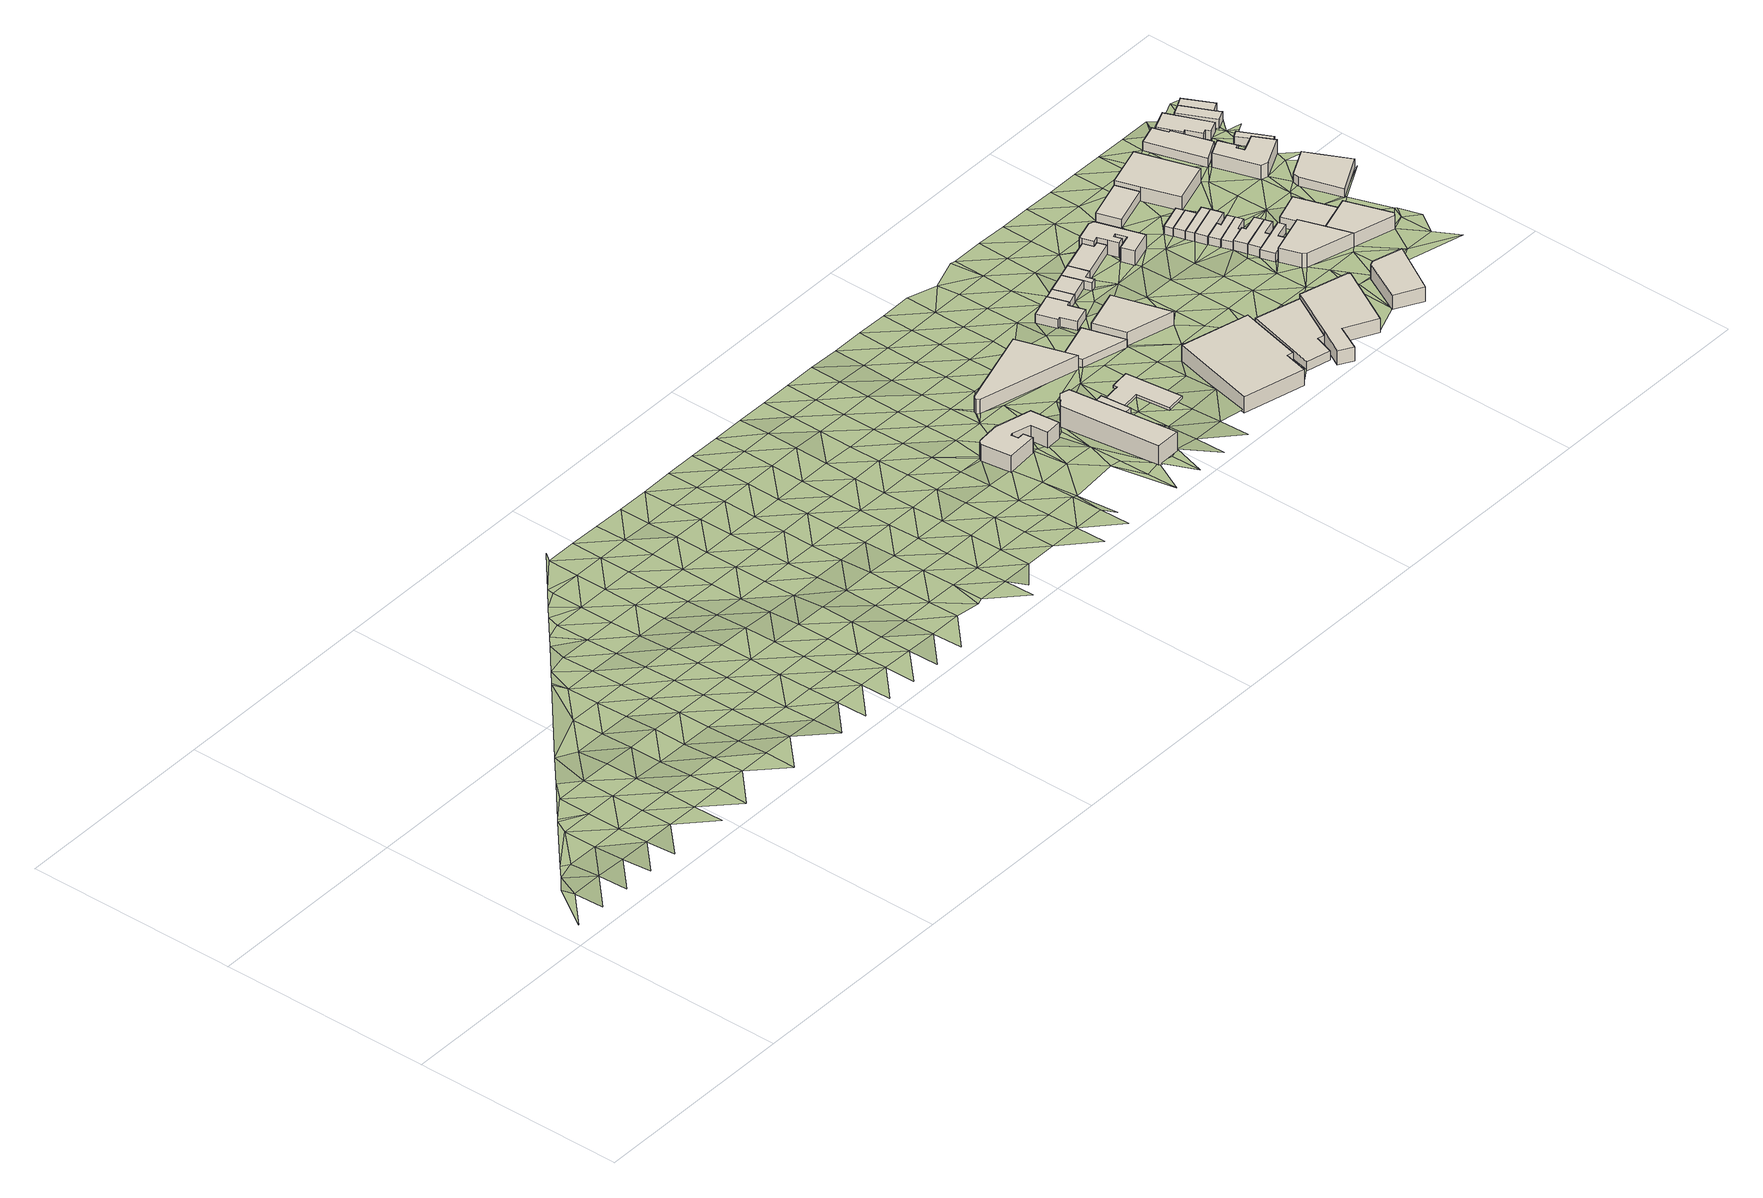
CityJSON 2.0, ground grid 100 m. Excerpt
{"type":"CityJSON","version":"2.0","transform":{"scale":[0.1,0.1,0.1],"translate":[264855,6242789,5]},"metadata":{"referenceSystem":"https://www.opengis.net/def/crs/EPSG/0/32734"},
"CityObjects":{
"building1":{"type":"Building","attributes":{"address":"Locomotive Hotel 349 Albert Road Salt River Cape Town","building":"retail","building:levels":"2","footprint":{"type":"Polygon"},"plus_code":"C6X3X5XC+XMV","ground_height":8.96,"building_height":6.9,"roof_height":15.86},"geometry":[{"type":"Solid","lod":"1","boundaries":[[[[0,1,2,3]],[[1,4,5,2]],[[4,6,7,5]],[[6,8,9,7]],[[8,10,11,9]],[[10,12,13,11]],[[12,14,15,13]],[[14,16,17,15]],[[16,18,19,17]],[[18,20,21,19]],[[20,22,23,21]],[[22,24,25,23]],[[24,26,27,25]],[[26,0,3,27]],[[3,2,5,7,9,11,13,15,17,19,21,23,25,27]],[[26,24,22,20,18,16,14,12,10,8,6,4,1,0]]]]}]},
"building2":{"type":"Building","attributes":{"address":"398 Percy Street Salt River Cape Town","building":"retail","building:levels":"3","footprint":{"type":"Polygon"},"plus_code":"C7X4X9X2+X3X","ground_height":8.64,"building_height":9.7,"roof_height":18.34},"geometry":[{"type":"Solid","lod":"1","boundaries":[[[[28,29,30,31]],[[29,32,33,30]],[[32,34,35,33]],[[34,36,37,35]],[[36,28,31,37]],[[31,30,33,35,37]],[[36,34,32,29,28]]]]}]},
"building3":{"type":"Building","attributes":{"building":"retail","building:levels":"1","footprint":{"type":"Polygon"},"plus_code":"C7XHXMXC+X2W","ground_height":8.64,"building_height":4.1,"roof_height":12.74},"geometry":[{"type":"Solid","lod":"1","boundaries":[[[[38,39,40,41,42,43,44,45]],[[39,46,47,42,41,40]],[[46,48,49,47]],[[48,50,51,49]],[[50,52,53,51]],[[52,38,45,44,43,53]],[[43,42,47,49,51,53]],[[52,50,48,46,39,38]]]]}]},
"building4":{"type":"Building","attributes":{"address":"Bridge Mansions 445 Albert Road Salt River Cape Town","building":"retail","building:levels":"2","footprint":{"type":"Polygon"},"plus_code":"C7X4X2XQ+X3W","ground_height":7.23,"building_height":6.9,"roof_height":14.13},"geometry":[{"type":"Solid","lod":"1","boundaries":[[[[54,55,56,57]],[[55,58,59,56]],[[58,60,61,59]],[[60,62,63,61]],[[62,64,65,63]],[[64,54,57,65]],[[57,56,59,61,63,65]],[[64,62,60,58,55,54]]]]}]},
"building5":{"type":"Building","attributes":{"building":"roof","building:levels":"1","footprint":{"type":"Polygon"},"plus_code":"C8XGXWX2+XPR","ground_height":7.91,"bottom_roof_height":10.71,"roof_height":12.01},"geometry":[{"type":"Solid","lod":"1","boundaries":[[[[40,45,44,41]],[[45,66,67,44]],[[66,68,69,67]],[[68,70,71,69]],[[70,72,73,71]],[[72,74,75,73]],[[74,76,77,75]],[[76,40,41,77]],[[41,44,67,69,71,73,75,77]],[[76,74,72,70,68,66,45,40]]]]}]},
"building6":{"type":"Building","attributes":{"address":"Albert Road Salt River Cape Town","building":"retail","building:levels":"1","footprint":{"type":"Polygon"},"plus_code":"C8XWX4X2+X6X","ground_height":7.69,"building_height":4.1,"roof_height":11.79},"geometry":[{"type":"Solid","lod":"1","boundaries":[[[[78,79,80,81]],[[79,82,83,80]],[[82,84,85,83]],[[84,78,81,85]],[[81,80,83,85]],[[84,82,79,78]]]]}]},
"building7":{"type":"Building","attributes":{"address":"Albert Road Salt River Cape Town","building":"retail","building:levels":"2","footprint":{"type":"Polygon"},"plus_code":"CCXFX3XM+XCW","ground_height":9.06,"building_height":6.9,"roof_height":15.96},"geometry":[{"type":"Solid","lod":"1","boundaries":[[[[86,87,88,89]],[[87,90,91,88]],[[90,92,93,91]],[[92,94,95,93]],[[94,96,97,95]],[[96,86,89,97]],[[89,88,91,93,95,97]],[[96,94,92,90,87,86]]]]}]},
"building8":{"type":"Building","attributes":{"address":"10 Foundry Road Salt River Cape Town","building":"house","building:levels":"1","footprint":{"type":"Polygon"},"plus_code":"C9XCX8XW+X5R","ground_height":7.42,"building_height":4.1,"roof_height":11.52},"geometry":[{"type":"Solid","lod":"1","boundaries":[[[[98,99,100,101,102,103]],[[99,104,105,101,100]],[[104,106,107,105]],[[106,108,109,107]],[[108,110,111,109]],[[110,112,113,111]],[[112,114,115,113]],[[114,98,103,102,115]],[[102,101,105,107,109,111,113,115]],[[114,112,110,108,106,104,99,98]]]]}]},
"building9":{"type":"Building","attributes":{"address":"Liesbeek House 449 Albert Road Salt River Cape Town","building":"retail","building:levels":"2","footprint":{"type":"Polygon"},"plus_code":"C9XXXPXH+XRR","ground_height":7.61,"building_height":6.9,"roof_height":14.51},"geometry":[{"type":"Solid","lod":"1","boundaries":[[[[116,117,118,119]],[[117,120,121,118]],[[120,122,123,121]],[[122,116,119,123]],[[119,118,121,123]],[[122,120,117,116]]]]}]},
"building10":{"type":"Building","attributes":{"address":"14 Foundry Road Salt River Cape Town","building":"house","building:levels":"1","footprint":{"type":"Polygon"},"plus_code":"C9XRXCXH+XJV","ground_height":6.89,"building_height":4.1,"roof_height":10.99},"geometry":[{"type":"Solid","lod":"1","boundaries":[[[[124,98,103,125]],[[98,114,126,103]],[[114,127,128,126]],[[127,124,125,128]],[[125,103,126,128]],[[127,114,98,124]]]]}]},
"building11":{"type":"Building","attributes":{"address":"16 Foundry Road Salt River Cape Town","building":"house","building:levels":"1","footprint":{"type":"Polygon"},"plus_code":"CCX5XVXJ+XHR","ground_height":6.86,"building_height":4.1,"roof_height":10.96},"geometry":[{"type":"Solid","lod":"1","boundaries":[[[[129,124,125,130]],[[124,127,128,125]],[[127,131,132,128]],[[131,129,130,132]],[[130,125,128,132]],[[131,127,124,129]]]]}]},
"building12":{"type":"Building","attributes":{"address":"Foundry Road Salt River Cape Town","building":"house","building:levels":"1","footprint":{"type":"Polygon"},"plus_code":"CCXHXJXX+XMX","ground_height":6.86,"building_height":4.1,"roof_height":10.96},"geometry":[{"type":"Solid","lod":"1","boundaries":[[[[133,134,135,130,136,137]],[[134,138,132,130,135]],[[138,139,140,132]],[[139,141,142,140]],[[141,143,144,142]],[[143,145,146,144]],[[145,133,137,136,146]],[[136,130,132,140,142,144,146]],[[145,143,141,139,138,134,133]]]]}]},
"building13":{"type":"Building","attributes":{"address":"422 Albert Road Salt River Cape Town","building":"retail","building:levels":"1","footprint":{"type":"Polygon"},"plus_code":"CFXWXHXG+XWR","ground_height":8.5,"building_height":4.1,"roof_height":12.6},"geometry":[{"type":"Solid","lod":"1","boundaries":[[[[147,148,149,150]],[[148,151,152,149]],[[151,153,154,152]],[[153,155,156,154]],[[155,157,158,156]],[[157,147,150,158]],[[150,149,152,154,156,158]],[[157,155,153,151,148,147]]]]}]},
"building14":{"type":"Building","attributes":{"address":"18 Foundry Road Salt River Cape Town","building":"industrial","building:levels":"1","footprint":{"type":"Polygon"},"plus_code":"CFX5XMX3+XFV","ground_height":6.8,"building_height":4.1,"roof_height":10.9},"geometry":[{"type":"Solid","lod":"1","boundaries":[[[[159,160,137,161]],[[160,162,163,137]],[[162,164,165,163]],[[164,166,167,165]],[[166,168,169,167]],[[168,159,161,169]],[[161,137,163,165,167,169]],[[168,166,164,162,160,159]]]]}]},
"building15":{"type":"Building","attributes":{"address":"Addison House Albert Road Salt River Cape Town","building":"retail","building:levels":"2","footprint":{"type":"Polygon"},"plus_code":"CGXXXPXM+X3X","ground_height":7.96,"building_height":6.9,"roof_height":14.86},"geometry":[{"type":"Solid","lod":"1","boundaries":[[[[147,157,158,170,171,150]],[[157,172,173,170,158]],[[172,174,175,173]],[[174,176,177,175]],[[176,178,179,177]],[[178,180,181,179]],[[180,182,183,181]],[[182,147,150,171,183]],[[171,170,173,175,177,179,181,183]],[[182,180,178,176,174,172,157,147]]]]}]},
"building16":{"type":"Building","attributes":{"address":"24 Foundry Road Salt River Cape Town","building":"industrial","building:levels":"2","footprint":{"type":"Polygon"},"plus_code":"CGX3X5XX+X6W","ground_height":6.53,"building_height":6.9,"roof_height":13.43},"geometry":[{"type":"Solid","lod":"1","boundaries":[[[[184,185,169,186,187,161]],[[185,188,167,189,186,169]],[[188,190,165,191,189,167]],[[190,192,193,191,165]],[[192,194,195,193]],[[194,196,197,195]],[[196,198,199,197]],[[198,200,201,199]],[[200,202,203,201]],[[202,204,205,203]],[[204,206,207,205]],[[206,208,209,207]],[[208,210,211,209]],[[210,212,213,211]],[[212,184,161,187,213]],[[187,186,189,191,193,195,197,199,201,203,205,207,209,211,213]],[[212,210,208,206,204,202,200,198,196,194,192,190,188,185,184]]]]}]},
"building17":{"type":"Building","attributes":{"address":"428 Albert Road Salt River Cape Town","building":"retail","building:levels":"2","footprint":{"type":"Polygon"},"plus_code":"CJXFXGX9+XCV","ground_height":8.32,"building_height":6.9,"roof_height":15.22},"geometry":[{"type":"Solid","lod":"1","boundaries":[[[[214,215,216,217,218]],[[215,219,220,216]],[[219,221,222,220]],[[221,223,224,225,222]],[[223,214,218,217,225,224]],[[217,216,220,222,225]],[[223,221,219,215,214]]]]}]},
"building18":{"type":"Building","attributes":{"address":"Alfred Street Cape Town","building":"house","building:levels":"1","footprint":{"type":"Polygon"},"plus_code":"CHX9XFXC+X9W","ground_height":6.36,"building_height":4.1,"roof_height":10.46},"geometry":[{"type":"Solid","lod":"1","boundaries":[[[[226,227,228,229]],[[227,230,231,228]],[[230,232,233,231]],[[232,226,229,233]],[[229,228,231,233]],[[232,230,227,226]]]]}]},
"building19":{"type":"Building","attributes":{"address":"Alfred Street Cape Town","building":"house","building:levels":"1","footprint":{"type":"Polygon"},"plus_code":"CHX8X5X6+X8R","ground_height":6.47,"building_height":4.1,"roof_height":10.57},"geometry":[{"type":"Solid","lod":"1","boundaries":[[[[234,235,236,237]],[[235,238,228,239,236]],[[238,240,229,241,239,228]],[[240,234,237,241,229]],[[237,236,239,241]],[[240,238,235,234]]]]}]},
"building20":{"type":"Building","attributes":{"address":"26 Foundry Road Salt River Cape Town","building":"industrial","building:levels":"1","footprint":{"type":"Polygon"},"plus_code":"CGXWXPX2+XXV","ground_height":6.14,"building_height":4.1,"roof_height":10.24},"geometry":[{"type":"Solid","lod":"1","boundaries":[[[[242,243,244,245]],[[243,246,247,244]],[[246,248,249,247]],[[248,242,245,249]],[[245,244,247,249]],[[248,246,243,242]]]]}]},
"building21":{"type":"Building","attributes":{"address":"Alfred Street Cape Town","building":"house","building:levels":"1","footprint":{"type":"Polygon"},"plus_code":"CHXFX3X8+X9V","ground_height":6.56,"building_height":4.1,"roof_height":10.66},"geometry":[{"type":"Solid","lod":"1","boundaries":[[[[250,251,252,253]],[[251,254,255,252]],[[254,256,257,255]],[[256,258,259,260,257]],[[258,261,262,263,260,259]],[[261,250,253,263,262]],[[253,252,255,257,260,263]],[[261,258,256,254,251,250]]]]}]},
"building22":{"type":"Building","attributes":{"address":"Alfred Street Cape Town","building":"house","building:levels":"1","footprint":{"type":"Polygon"},"plus_code":"CHXHX9X7+XVV","ground_height":6.56,"building_height":4.1,"roof_height":10.66},"geometry":[{"type":"Solid","lod":"1","boundaries":[[[[264,265,266,267]],[[265,268,269,266]],[[268,270,271,269]],[[270,251,252,271]],[[251,250,253,252]],[[250,264,267,253]],[[267,266,269,271,252,253]],[[250,251,270,268,265,264]]]]}]},
"building23":{"type":"Building","attributes":{"address":"19 Alfred Street Salt River Cape Town","building":"house","building:levels":"1","footprint":{"type":"Polygon"},"plus_code":"CHXQXWXV+XFR","ground_height":7.55,"building_height":4.1,"roof_height":11.65},"geometry":[{"type":"Solid","lod":"1","boundaries":[[[[272,273,274,275]],[[273,276,277,274]],[[276,278,279,277]],[[278,280,281,279]],[[280,282,283,281]],[[282,284,285,283]],[[284,286,287,285]],[[286,272,275,287]],[[275,274,277,279,281,283,285,287]],[[286,284,282,280,278,276,273,272]]]]}]},
"building24":{"type":"Building","attributes":{"address":"Alfred Street Cape Town","building":"house","building:levels":"1","footprint":{"type":"Polygon"},"plus_code":"CHXFXHXX+XVW","ground_height":6.47,"building_height":4.1,"roof_height":10.57},"geometry":[{"type":"Solid","lod":"1","boundaries":[[[[288,289,290,291]],[[289,292,293,290]],[[292,294,236,293]],[[294,295,237,236]],[[295,288,291,237]],[[291,290,293,236,237]],[[295,294,292,289,288]]]]}]},
"building25":{"type":"Building","attributes":{"address":"Alfred Street Cape Town","building":"house","building:levels":"1","footprint":{"type":"Polygon"},"plus_code":"CHXHX5X8+XGW","ground_height":6.47,"building_height":4.1,"roof_height":10.57},"geometry":[{"type":"Solid","lod":"1","boundaries":[[[[296,297,259,262]],[[297,298,299,259]],[[298,289,290,299]],[[289,288,291,290]],[[288,296,262,291]],[[262,259,299,290,291]],[[288,289,298,297,296]]]]}]},
"building26":{"type":"Building","attributes":{"address":"Alfred Street Cape Town","building":"house","building:levels":"1","footprint":{"type":"Polygon"},"plus_code":"CHXMX3XG+X2V","ground_height":7.46,"building_height":4.1,"roof_height":11.56},"geometry":[{"type":"Solid","lod":"1","boundaries":[[[[300,301,302,303]],[[301,304,305,302]],[[304,306,307,305]],[[306,265,266,308,307]],[[265,264,267,309,308,266]],[[264,300,303,309,267]],[[303,302,305,307,308,309]],[[264,265,306,304,301,300]]]]}]},
"building27":{"type":"Building","attributes":{"address":"17 Alfred Street Salt River Cape Town","building":"house","building:levels":"1","footprint":{"type":"Polygon"},"plus_code":"CHXQX2XF+XHW","ground_height":7.55,"building_height":4.1,"roof_height":11.65},"geometry":[{"type":"Solid","lod":"1","boundaries":[[[[310,311,275,274]],[[311,312,313,275]],[[312,314,315,313]],[[314,301,302,315]],[[301,300,303,302]],[[300,310,274,303]],[[274,275,313,315,302,303]],[[300,301,314,312,311,310]]]]}]},
"building28":{"type":"Building","attributes":{"address":"Salt River Buildings 463 Junction Road Salt River Cape Town","building":"retail","building:levels":"2","footprint":{"type":"Polygon"},"plus_code":"CJX7X9X8+X4V","ground_height":7.46,"building_height":6.9,"roof_height":14.36},"geometry":[{"type":"Solid","lod":"1","boundaries":[[[[316,317,318,319,320,321]],[[317,322,323,319,318]],[[322,324,325,323]],[[324,326,327,325]],[[326,328,329,327]],[[328,316,321,320,329]],[[320,319,323,325,327,329]],[[328,326,324,322,317,316]]]]}]},
"building29":{"type":"Building","attributes":{"address":"32 Foundry Road Salt River Cape Town","building":"industrial","building:levels":"2","footprint":{"type":"Polygon"},"plus_code":"CJX3XXXQ+X8V","ground_height":5.73,"building_height":6.9,"roof_height":12.63},"geometry":[{"type":"Solid","lod":"1","boundaries":[[[[330,331,245,332,333,244]],[[331,334,335,332,245]],[[334,336,337,335]],[[336,338,339,337]],[[338,330,244,333,339]],[[333,332,335,337,339]],[[338,336,334,331,330]]]]}]},
"building30":{"type":"Building","attributes":{"address":"18 Junction Road Salt River Cape Town","building":"industrial","building:levels":"1","footprint":{"type":"Polygon"},"plus_code":"CMX3X3XQ+X4X","ground_height":7.29,"building_height":4.1,"roof_height":11.39},"geometry":[{"type":"Solid","lod":"1","boundaries":[[[[340,341,342,343]],[[341,344,345,342]],[[344,346,347,345]],[[346,340,343,347]],[[343,342,345,347]],[[346,344,341,340]]]]}]},
"building31":{"type":"Building","attributes":{"address":"Salt River Buildings 469 Junction Road Salt River Cape Town","building":"retail","building:levels":"2","footprint":{"type":"Polygon"},"plus_code":"CMX8XRXP+XJX","ground_height":7.29,"building_height":6.9,"roof_height":14.19},"geometry":[{"type":"Solid","lod":"1","boundaries":[[[[317,316,321,318]],[[316,348,349,321]],[[348,350,351,349]],[[350,352,353,351]],[[352,317,318,353]],[[318,321,349,351,353]],[[352,350,348,316,317]]]]}]},
"building32":{"type":"Building","attributes":{"address":"3 Junction Road Salt River Cape Town","building":"industrial","building:levels":"1","footprint":{"type":"Polygon"},"plus_code":"CMX7X4XP+XRR","ground_height":5.98,"building_height":4.1,"roof_height":10.08},"geometry":[{"type":"Solid","lod":"1","boundaries":[[[[354,355,356,357]],[[355,358,359,356]],[[358,360,361,359]],[[360,362,363,361]],[[362,364,365,363]],[[364,354,357,365]],[[357,356,359,361,363,365]],[[364,362,360,358,355,354]]]]}]},
"building33":{"type":"Building","attributes":{"address":"5A Junction Road Salt River Cape Town","building":"industrial","building:levels":"2","footprint":{"type":"Polygon"},"plus_code":"CMXVX5X4+X2V","ground_height":6.06,"building_height":6.9,"roof_height":12.96},"geometry":[{"type":"Solid","lod":"1","boundaries":[[[[366,367,368,369]],[[367,370,371,368]],[[370,372,373,371]],[[372,374,375,373]],[[374,376,377,375]],[[376,378,379,377]],[[378,380,381,379]],[[380,382,383,381]],[[382,366,369,383]],[[369,368,371,373,375,377,379,381,383]],[[382,380,378,376,374,372,370,367,366]]]]}]},
"building34":{"type":"Building","attributes":{"address":"9 Junction Road Salt River Cape Town","building":"industrial","building:levels":"1","footprint":{"type":"Polygon"},"plus_code":"CPX9XWXW+X3R","ground_height":6.54,"building_height":4.1,"roof_height":10.64},"geometry":[{"type":"Solid","lod":"1","boundaries":[[[[384,385,386,387,388,389]],[[385,390,391,387,386]],[[390,392,393,391]],[[392,394,395,393]],[[394,396,397,395]],[[396,384,389,388,397]],[[388,387,391,393,395,397]],[[396,394,392,390,385,384]]]]}]},
"building35":{"type":"Building","attributes":{"address":"38 Foundry Road Salt River Cape Town","building":"industrial","building:levels":"1","footprint":{"type":"Polygon"},"plus_code":"CMXMXPXX+XQV","ground_height":5.64,"building_height":4.1,"roof_height":9.74},"geometry":[{"type":"Solid","lod":"1","boundaries":[[[[398,399,400,401]],[[399,402,403,400]],[[402,404,405,403]],[[404,406,407,405]],[[406,408,409,407]],[[408,410,411,409]],[[410,412,413,411]],[[412,398,401,413]],[[401,400,403,405,407,409,411,413]],[[412,410,408,406,404,402,399,398]]]]}]},
"building36":{"type":"Building","attributes":{"address":"24 Greef Street Salt River Cape Town","building":"house","building:levels":"1","footprint":{"type":"Polygon"},"plus_code":"CPX8X8X9+XWV","ground_height":5.9,"building_height":4.1,"roof_height":10},"geometry":[{"type":"Solid","lod":"1","boundaries":[[[[414,415,416,417]],[[415,418,419,416]],[[418,420,421,419]],[[420,422,423,421]],[[422,424,425,423]],[[424,414,417,425]],[[417,416,419,421,423,425]],[[424,422,420,418,415,414]]]]}]},
"building37":{"type":"Building","attributes":{"address":"42 Foundry Road Salt River Cape Town","building":"house","building:levels":"1","footprint":{"type":"Polygon"},"plus_code":"CPX5XMXJ+XVV","ground_height":5.66,"building_height":4.1,"roof_height":9.76},"geometry":[{"type":"Solid","lod":"1","boundaries":[[[[426,427,428,429]],[[427,430,431,428]],[[430,432,433,431]],[[432,434,435,433]],[[434,426,429,435]],[[429,428,431,433,435]],[[434,432,430,427,426]]]]}]},
"building38":{"type":"Building","attributes":{"address":"44 Foundry Road Salt River Cape Town","building":"house","building:levels":"1","footprint":{"type":"Polygon"},"plus_code":"CPXCX6X4+X9X","ground_height":5.66,"building_height":4.1,"roof_height":9.76},"geometry":[{"type":"Solid","lod":"1","boundaries":[[[[427,426,429,428]],[[426,436,437,438,429]],[[436,439,440,441,438,437]],[[439,427,428,441,440]],[[428,429,438,441]],[[439,436,426,427]]]]}]},
"terrain1":{"type":"TINRelief","geometry":[{"type":"CompositeSurface","lod":"1","boundaries":[[[442,443,444]],[[443,442,445]],[[446,447,442]],[[445,442,447]],[[445,447,448]],[[448,449,445]],[[447,450,451]],[[452,448,447]],[[453,449,448]],[[452,447,451]],[[453,448,452]],[[453,454,449]],[[451,455,456]],[[452,451,456]],[[457,453,452]],[[452,456,457]],[[453,458,454]],[[457,458,453]],[[454,458,459]],[[460,461,456]],[[457,456,461]],[[458,462,459]],[[462,463,459]],[[458,457,464]],[[457,461,465]],[[464,462,458]],[[457,465,464]],[[462,466,463]],[[465,461,467]],[[464,466,462]],[[468,467,461]],[[465,469,464]],[[467,469,465]],[[466,470,463]],[[464,471,466]],[[471,464,469]],[[469,467,472]],[[471,473,466]],[[472,467,474]],[[470,466,475]],[[473,475,466]],[[469,476,471]],[[469,472,476]],[[473,471,477]],[[471,476,478]],[[472,474,479]],[[473,477,475]],[[471,478,477]],[[476,472,479]],[[480,470,475]],[[476,481,478]],[[475,477,482]],[[481,476,479]],[[475,482,480]],[[478,483,477]],[[478,481,484]],[[485,470,480]],[[483,482,477]],[[478,484,483]],[[481,479,486]],[[486,479,487]],[[481,488,484]],[[480,482,489]],[[482,483,490]],[[481,486,488]],[[482,490,489]],[[483,484,491]],[[484,488,492]],[[486,487,493]],[[489,494,480]],[[490,483,491]],[[494,485,480]],[[484,492,491]],[[488,486,493]],[[495,489,490]],[[488,496,492]],[[491,495,490]],[[485,494,497]],[[496,488,493]],[[489,498,494]],[[494,499,497]],[[491,492,500]],[[495,498,489]],[[492,496,500]],[[494,501,499]],[[495,491,502]],[[498,501,494]],[[496,493,503]],[[500,502,491]],[[503,493,504]],[[498,495,505]],[[496,506,500]],[[501,507,499]],[[502,505,495]],[[496,503,506]],[[501,498,508]],[[507,509,499]],[[502,500,510]],[[498,505,508]],[[510,500,506]],[[511,507,501]],[[504,512,503]],[[505,502,513]],[[511,501,508]],[[506,503,512]],[[513,502,510]],[[514,509,507]],[[505,515,508]],[[514,507,511]],[[515,505,513]],[[509,514,516]],[[517,510,506]],[[512,518,506]],[[511,508,519]],[[513,510,517]],[[506,518,517]],[[519,508,515]],[[514,520,516]],[[521,514,511]],[[512,522,523]],[[516,520,524]],[[515,513,525]],[[511,519,521]],[[512,523,518]],[[517,525,513]],[[514,526,520]],[[527,519,515]],[[526,514,521]],[[518,528,517]],[[527,515,525]],[[520,529,524]],[[518,523,528]],[[521,519,530]],[[520,526,529]],[[524,529,531]],[[525,517,532]],[[530,519,527]],[[532,517,528]],[[533,534,523]],[[526,521,535]],[[530,536,521]],[[537,531,529]],[[523,534,528]],[[527,525,538]],[[532,539,525]],[[531,537,540]],[[535,529,526]],[[521,536,535]],[[538,530,527]],[[538,525,539]],[[541,532,528]],[[541,528,534]],[[536,530,542]],[[543,537,529]],[[529,535,544]],[[532,545,539]],[[537,543,540]],[[538,542,530]],[[545,532,541]],[[529,544,543]],[[535,536,546]],[[534,547,548]],[[542,546,536]],[[534,548,541]],[[538,539,549]],[[539,545,550]],[[551,540,543]],[[552,544,535]],[[549,542,538]],[[546,552,535]],[[549,539,550]],[[540,551,553]],[[545,541,554]],[[541,548,555]],[[546,542,556]],[[557,543,544]],[[552,558,544]],[[554,550,545]],[[541,555,554]],[[556,542,549]],[[543,557,551]],[[544,558,557]],[[559,552,546]],[[560,561,548]],[[546,556,559]],[[561,555,548]],[[549,550,562]],[[550,554,563]],[[558,552,564]],[[551,557,565]],[[562,556,549]],[[564,552,559]],[[562,550,563]],[[555,566,554]],[[567,557,558]],[[555,561,566]],[[558,564,567]],[[559,556,568]],[[569,563,554]],[[556,562,570]],[[571,565,557]],[[569,554,566]],[[568,564,559]],[[561,572,573]],[[568,556,570]],[[571,557,567]],[[563,574,562]],[[566,561,573]],[[569,574,563]],[[575,565,571]],[[576,570,562]],[[577,567,564]],[[564,568,578]],[[579,569,566]],[[574,576,562]],[[567,577,571]],[[579,566,573]],[[578,577,564]],[[568,570,580]],[[569,581,574]],[[576,580,570]],[[581,569,579]],[[575,571,582]],[[583,578,568]],[[571,577,584]],[[573,585,579]],[[580,583,568]],[[586,576,574]],[[571,584,582]],[[574,581,587]],[[576,586,580]],[[577,578,588]],[[583,589,578]],[[574,587,586]],[[579,585,590]],[[581,579,591]],[[588,584,577]],[[588,578,589]],[[592,590,585]],[[593,583,580]],[[591,587,581]],[[579,590,591]],[[580,586,594]],[[595,582,584]],[[583,593,589]],[[580,594,593]],[[584,588,596]],[[592,597,590]],[[586,587,598]],[[584,596,595]],[[587,591,599]],[[597,592,600]],[[598,594,586]],[[588,589,601]],[[589,593,602]],[[587,599,598]],[[591,590,603]],[[596,588,601]],[[603,590,597]],[[601,589,602]],[[593,594,604]],[[605,599,591]],[[594,598,606]],[[596,607,595]],[[603,605,591]],[[604,602,593]],[[594,606,604]],[[607,596,601]],[[608,597,609]],[[597,608,603]],[[598,599,610]],[[605,611,599]],[[612,595,607]],[[606,598,610]],[[601,602,613]],[[602,604,614]],[[599,611,610]],[[615,605,603]],[[607,601,613]],[[603,608,616]],[[613,602,614]],[[606,617,604]],[[605,615,611]],[[603,616,615]],[[610,617,606]],[[612,607,618]],[[614,604,619]],[[613,618,607]],[[617,619,604]],[[620,616,608]],[[621,610,611]],[[611,615,622]],[[618,623,612]],[[610,621,617]],[[613,614,624]],[[619,625,614]],[[611,622,621]],[[615,616,626]],[[618,613,624]],[[616,620,627]],[[624,614,625]],[[628,619,617]],[[626,622,615]],[[616,627,626]],[[617,621,629]],[[623,618,630]],[[619,628,625]],[[617,629,628]],[[630,618,624]],[[631,627,620]],[[621,622,632]],[[622,626,633]],[[634,623,630]],[[635,631,620]],[[632,629,621]],[[624,625,636]],[[625,628,637]],[[622,633,632]],[[626,627,638]],[[630,624,636]],[[631,638,627]],[[636,625,637]],[[628,629,639]],[[640,633,626]],[[629,632,641]],[[630,642,634]],[[638,640,626]],[[639,637,628]],[[629,641,639]],[[642,630,636]],[[632,633,643]],[[640,643,633]],[[638,631,644]],[[645,634,642]],[[646,647,631]],[[648,641,632]],[[636,637,649]],[[637,639,650]],[[640,638,644]],[[631,647,644]],[[643,648,632]],[[642,636,649]],[[649,637,650]],[[639,641,651]],[[648,651,641]],[[643,640,652]],[[645,642,653]],[[654,647,655]],[[656,640,644]],[[647,654,644]],[[657,650,639]],[[653,642,649]],[[640,656,652]],[[643,658,648]],[[651,657,639]],[[656,644,654]],[[658,643,652]],[[650,659,649]],[[660,645,653]],[[651,648,661]],[[657,659,650]],[[658,661,648]],[[662,653,649]],[[654,663,656]],[[661,664,651]],[[657,651,665]],[[659,662,649]],[[651,664,665]],[[656,666,652]],[[667,660,653]],[[659,657,668]],[[662,667,653]],[[654,669,663]],[[663,666,656]],[[668,657,665]],[[664,18,665]],[[670,662,659]],[[667,671,660]],[[8,6,672]],[[668,670,659]],[[672,673,8]],[[663,674,666]],[[666,674,673]],[[667,662,675]],[[663,676,674]],[[669,677,678]],[[673,679,8]],[[668,665,680]],[[680,665,18]],[[670,675,662]],[[674,679,673]],[[681,663,669]],[[682,669,678]],[[677,683,678]],[[679,674,676]],[[676,663,681]],[[671,667,684]],[[670,668,685]],[[667,675,684]],[[681,669,682]],[[682,678,683]],[[668,680,685]],[[680,18,16]],[[686,676,681]],[[681,682,683]],[[675,670,687]],[[684,688,671]],[[685,687,670]],[[681,689,686]],[[680,690,685]],[[690,680,691]],[[692,693,683]],[[694,691,680]],[[695,681,683]],[[16,686,689]],[[684,675,696]],[[695,689,681]],[[690,697,685]],[[16,698,680]],[[687,696,675]],[[698,694,680]],[[695,16,689]],[[683,693,699]],[[693,692,699]],[[695,700,16]],[[701,688,684]],[[16,700,698]],[[685,697,702]],[[687,685,702]],[[701,684,696]],[[700,695,29]],[[696,687,703]],[[701,704,688]],[[698,700,705]],[[702,703,687]],[[706,707,699]],[[708,709,699]],[[705,700,29]],[[710,699,707]],[[706,699,711]],[[701,696,712]],[[713,707,706]],[[702,697,714]],[[709,711,699]],[[29,710,705]],[[696,703,712]],[[698,715,694]],[[713,46,707]],[[706,711,52]],[[710,707,46]],[[716,704,701]],[[703,702,714]],[[712,716,701]],[[711,717,52]],[[38,52,717]],[[711,709,718]],[[705,710,719]],[[705,715,698]],[[54,714,697]],[[703,720,712]],[[710,46,719]],[[716,721,704]],[[722,718,709]],[[38,723,39]],[[717,723,38]],[[46,39,723]],[[720,703,714]],[[724,717,711]],[[716,712,725]],[[718,724,711]],[[723,719,46]],[[712,720,725]],[[715,705,719]],[[721,716,726]],[[723,717,727]],[[724,728,717]],[[720,714,54]],[[725,726,716]],[[727,719,723]],[[717,728,727]],[[724,718,729]],[[720,730,725]],[[726,731,721]],[[719,732,715]],[[730,720,54]],[[718,733,729]],[[728,724,729]],[[734,732,719]],[[734,719,727]],[[735,54,715]],[[726,725,736]],[[715,732,735]],[[725,730,736]],[[728,737,727]],[[731,726,738]],[[735,739,54]],[[728,729,737]],[[726,736,738]],[[740,734,727]],[[730,54,741]],[[87,729,733]],[[734,742,732]],[[740,727,737]],[[741,736,730]],[[731,738,743]],[[739,741,54]],[[735,79,739]],[[737,729,87]],[[740,744,734]],[[745,738,736]],[[744,742,734]],[[740,737,87]],[[741,745,736]],[[739,99,741]],[[746,739,79]],[[739,746,99]],[[738,747,743]],[[744,748,742]],[[742,116,79]],[[116,742,748]],[[745,749,738]],[[750,79,116]],[[750,746,79]],[[740,751,744]],[[87,751,740]],[[746,750,752]],[[747,738,749]],[[744,751,748]],[[741,99,753]],[[745,741,753]],[[750,116,754]],[[755,756,757]],[[749,745,758]],[[99,98,753]],[[757,756,759]],[[748,751,760]],[[758,745,753]],[[116,122,754]],[[761,755,757]],[[762,763,754]],[[749,764,747]],[[761,757,759]],[[87,765,751]],[[766,762,754]],[[98,124,753]],[[764,749,758]],[[753,124,758]],[[747,764,767]],[[768,766,754]],[[760,751,769]],[[768,754,122]],[[148,761,759]],[[765,769,751]],[[124,770,758]],[[764,758,770]],[[764,771,767]],[[768,772,766]],[[761,148,765]],[[769,773,760]],[[122,760,774]],[[131,766,772]],[[770,124,129]],[[775,768,122]],[[760,773,774]],[[771,764,776]],[[777,778,779]],[[770,776,764]],[[775,772,768]],[[122,774,775]],[[780,769,765]],[[780,773,769]],[[765,148,781]],[[782,770,129]],[[775,141,772]],[[145,783,141]],[[781,780,765]],[[776,784,771]],[[773,785,774]],[[141,775,145]],[[780,785,773]],[[786,770,782]],[[786,776,770]],[[781,148,147]],[[787,775,774]],[[785,788,774]],[[145,775,789]],[[784,776,790]],[[780,781,791]],[[774,788,787]],[[776,786,790]],[[786,782,159]],[[147,792,781]],[[785,780,791]],[[781,792,791]],[[787,793,775]],[[789,775,793]],[[789,794,145]],[[790,795,784]],[[788,785,796]],[[786,159,797]],[[791,796,785]],[[786,797,798]],[[794,789,799]],[[790,786,800]],[[147,801,792]],[[787,788,802]],[[791,792,801]],[[789,803,799]],[[796,804,788]],[[805,793,787]],[[795,790,800]],[[806,799,803]],[[800,786,798]],[[210,798,797]],[[807,808,806]],[[802,788,804]],[[803,807,806]],[[809,796,791]],[[810,811,812]],[[787,802,805]],[[801,147,813]],[[801,809,791]],[[798,210,208]],[[814,795,800]],[[264,804,796]],[[208,815,798]],[[816,796,809]],[[817,208,805]],[[798,815,800]],[[818,802,804]],[[819,805,802]],[[816,264,796]],[[809,801,820]],[[821,208,817]],[[822,811,810]],[[208,821,815]],[[817,805,819]],[[801,813,823]],[[261,818,804]],[[814,800,824]],[[804,250,261]],[[804,264,250]],[[811,822,813]],[[809,825,816]],[[820,801,826]],[[827,822,810]],[[802,240,819]],[[240,802,234]],[[809,828,825]],[[800,815,824]],[[234,802,818]],[[829,828,809]],[[826,801,823]],[[829,809,820]],[[823,813,822]],[[830,816,825]],[[830,264,816]],[[825,831,830]],[[821,817,832]],[[819,832,817]],[[833,814,824]],[[822,215,823]],[[827,215,822]],[[829,834,828]],[[243,824,815]],[[826,823,835]],[[819,230,832]],[[836,821,832]],[[823,215,835]],[[829,322,834]],[[833,824,837]],[[254,258,256]],[[215,838,835]],[[270,268,265]],[[265,306,270]],[[215,214,838]],[[835,839,826]],[[840,841,842]],[[824,243,837]],[[284,843,834]],[[844,832,230]],[[292,238,235]],[[844,230,238]],[[258,254,298]],[[306,304,270]],[[836,832,844]],[[841,845,842]],[[292,844,238]],[[322,284,834]],[[298,254,251]],[[837,846,833]],[[847,292,289]],[[847,289,298]],[[847,844,292]],[[838,848,835]],[[214,848,838]],[[842,849,301]],[[849,842,845]],[[284,849,845]],[[322,849,284]],[[850,851,322]],[[270,852,251]],[[298,251,852]],[[853,322,851]],[[851,850,853]],[[270,304,852]],[[835,848,839]],[[853,849,322]],[[304,301,852]],[[243,854,837]],[[849,852,301]],[[847,298,855]],[[846,837,854]],[[847,856,844]],[[852,855,298]],[[352,853,850]],[[839,848,857]],[[338,854,243]],[[848,214,858]],[[849,341,852]],[[846,854,859]],[[855,860,847]],[[847,860,856]],[[853,352,861]],[[848,862,857]],[[859,854,338]],[[341,863,852]],[[858,862,848]],[[855,852,864]],[[861,865,341]],[[865,861,352]],[[866,338,856]],[[341,865,863]],[[855,864,860]],[[338,354,859]],[[867,857,868]],[[852,863,864]],[[856,860,869]],[[857,862,868]],[[870,338,866]],[[867,871,352]],[[872,865,352]],[[856,869,866]],[[354,338,870]],[[869,860,873]],[[865,874,863]],[[873,860,864]],[[867,868,871]],[[354,875,859]],[[862,876,868]],[[866,869,870]],[[352,871,872]],[[872,877,865]],[[865,877,874]],[[870,869,354]],[[878,864,863]],[[879,863,874]],[[868,880,871]],[[863,879,878]],[[868,876,880]],[[869,873,881]],[[354,882,875]],[[881,883,869]],[[879,884,878]],[[885,886,887]],[[877,872,888]],[[889,890,882]],[[882,891,875]],[[892,890,889]],[[885,374,886]],[[892,893,890]],[[892,883,893]],[[418,881,886]],[[883,881,418]],[[385,884,879]],[[894,878,884]],[[895,893,883]],[[890,891,882]],[[893,895,896]],[[422,886,374]],[[897,895,883]],[[422,418,886]],[[883,418,897]],[[895,897,898]],[[891,890,398]],[[424,422,374]],[[422,420,418]],[[374,894,424]],[[897,418,899]],[[884,900,894]],[[424,894,414]],[[901,897,899]],[[897,901,902]],[[398,902,903]],[[904,901,899]],[[398,903,427]],[[905,903,902]],[[902,901,905]],[[901,904,906]],[[901,907,905]],[[398,427,908]],[[909,901,906]],[[908,427,439]],[[910,908,439]]]}]}
},
"vertices":[
[3588,612,25],[3581,657,25],[3581,657,109],[3588,612,109],[3549,655,25],[3549,655,109],[3545,689,25],[3545,689,109],[3554,691,25],[3554,691,109],[3643,669,25],[3643,669,109],[3651,587,25],[3651,587,109],[3730,593,25],[3730,593,109],[3716,730,25],[3716,730,109],[3546,772,25],[3546,772,109],[3439,763,25],[3439,763,109],[3427,756,25],[3427,756,109],[3422,743,25],[3422,743,109],[3439,602,25],[3439,602,109],
[3896,679,25],[3854,690,25],[3854,690,133],[3896,679,133],[3792,637,25],[3792,637,133],[3842,169,25],[3842,169,133],[3959,171,25],[3959,171,133],
[4013,492,31],[4004,582,31],[4004,582,57],[4004,582,70],[4004,582,77],[4013,492,77],[4013,492,70],[4013,492,57],[4002,600,31],[4002,600,77],[3919,592,31],[3919,592,77],[3933,451,31],[3933,451,77],[4016,459,31],[4016,459,77],
[4048,1094,20],[3663,977,20],[3663,977,91],[4048,1094,91],[3652,967,20],[3652,967,91],[3651,957,20],[3651,957,91],[3662,945,20],[3662,945,91],[4131,826,20],[4131,826,91],
[4103,502,57],[4103,502,70],[4121,344,57],[4121,344,70],[4213,354,57],[4213,354,70],[4183,621,57],[4183,621,70],[4091,611,57],[4091,611,70],[4093,592,57],[4093,592,70],
[4358,759,26],[4301,949,26],[4301,949,68],[4358,759,68],[4119,893,26],[4119,893,68],[4145,813,26],[4145,813,68],
[4746,454,28],[4427,533,28],[4427,533,110],[4746,454,110],[4326,126,28],[4326,126,110],[4616,54,28],[4616,54,110],[4643,165,28],[4643,165,110],[4672,158,28],[4672,158,110],
[4371,1187,19],[4255,1150,19],[4255,1150,60],[4255,1150,65],[4371,1187,65],[4371,1187,60],[4286,1055,19],[4286,1055,65],[4300,1060,19],[4300,1060,65],[4324,987,19],[4324,987,65],[4405,1013,19],[4405,1013,65],[4382,1086,19],[4382,1086,65],[4402,1092,19],[4402,1092,65],
[4322,914,26],[4366,764,26],[4366,764,95],[4322,914,95],[4589,708,26],[4589,708,95],[4512,972,26],[4512,972,95],
[4427,1205,19],[4427,1205,60],[4402,1092,60],[4457,1112,19],[4457,1112,60],
[4520,1234,19],[4520,1234,60],[4550,1141,19],[4550,1141,60],
[4584,1254,18],[4520,1234,18],[4520,1234,59],[4584,1254,60],[4584,1254,59],[4550,1141,18],[4560,1106,18],[4560,1106,60],[4585,1114,18],[4585,1114,60],[4574,1150,18],[4574,1150,60],[4612,1162,18],[4612,1162,60],
[4993,388,29],[4781,445,29],[4781,445,76],[4993,388,76],[4694,106,29],[4694,106,76],[4808,79,29],[4808,79,76],[4838,167,29],[4838,167,76],[4869,160,29],[4869,160,76],
[4734,1300,14],[4584,1254,14],[4734,1300,59],[4612,1162,14],[4612,1162,59],[4788,1217,14],[4788,1217,59],[4775,1259,14],[4775,1259,59],[4749,1251,14],[4749,1251,59],
[4869,160,99],[4993,388,99],[4803,38,29],[4803,38,99],[4867,1,29],[4867,1,99],[4927,117,29],[4927,117,99],[5074,39,29],[5074,39,99],[5225,316,29],[5225,316,99],[5220,326,29],[5220,326,99],
[4734,1300,12],[4749,1251,12],[4749,1251,84],[4734,1300,84],[4775,1259,12],[4775,1259,84],[4788,1217,12],[4788,1217,84],[4803,1167,12],[4803,1167,84],[4835,1177,12],[4835,1177,84],[4824,1212,12],[4824,1212,84],[4838,1217,12],[4838,1217,84],[4854,1166,12],[4854,1166,84],[4786,1146,12],[4786,1146,84],[4804,1084,12],[4804,1084,84],[4915,1118,12],[4915,1118,84],[4848,1334,12],[4848,1334,84],[4826,1342,12],[4826,1342,84],[4730,1313,12],[4730,1313,84],
[5477,258,29],[5340,296,29],[5340,296,102],[5477,258,102],[5477,258,75],[5318,289,29],[5318,289,102],[5218,96,29],[5218,96,102],[5345,28,29],[5345,28,75],[5345,28,102],
[5044,1085,14],[5164,1123,14],[5164,1123,55],[5044,1085,55],[5152,1161,14],[5152,1161,55],[5031,1123,14],[5031,1123,55],
[5059,1035,15],[5180,1073,15],[5180,1073,56],[5059,1035,56],[5164,1123,15],[5164,1123,56],[5044,1085,15],[5044,1085,56],
[5147,1340,7],[5113,1448,7],[5113,1448,52],[5147,1340,52],[4927,1391,7],[4927,1391,52],[4961,1283,7],[4961,1283,52],
[5108,891,16],[5257,940,16],[5257,940,57],[5108,891,57],[5245,973,16],[5245,973,57],[5182,951,16],[5182,951,57],[5178,970,16],[5178,970,56],[5178,970,57],[5089,943,16],[5089,943,56],[5089,943,57],
[5125,842,16],[5211,868,16],[5211,868,57],[5125,842,57],[5206,883,16],[5206,883,57],[5269,905,16],[5269,905,57],
[5251,753,23],[5161,726,23],[5161,726,66],[5251,753,66],[5146,722,23],[5146,722,66],[5166,656,23],[5166,656,66],[5273,689,23],[5273,689,66],[5263,721,23],[5263,721,66],[5339,745,23],[5339,745,66],[5329,778,23],[5329,778,66],
[5074,998,14],[5233,1048,14],[5233,1048,56],[5074,998,56],[5221,1085,14],[5221,1085,56],[5180,1073,14],[5059,1035,14],
[5089,943,14],[5178,970,14],[5249,993,14],[5249,993,56],
[5143,781,16],[5309,832,16],[5309,832,66],[5143,781,66],[5295,874,16],[5295,874,66],[5216,850,16],[5216,850,66],[5211,868,66],[5125,842,66],
[5161,726,16],[5251,753,16],[5245,774,16],[5245,774,66],[5319,796,16],[5319,796,66],
[5441,477,23],[5403,593,23],[5403,593,92],[5403,593,94],[5441,477,94],[5441,477,92],[5365,708,23],[5365,708,94],[5173,649,23],[5173,649,94],[5204,553,23],[5204,553,94],[5218,538,23],[5218,538,94],
[5113,1448,5],[5147,1340,5],[5147,1340,76],[5113,1448,76],[5200,1171,5],[5200,1171,76],[5393,1231,5],[5393,1231,76],[5306,1507,5],[5306,1507,76],
[5560,650,14],[5497,841,14],[5497,841,64],[5560,650,64],[5362,796,14],[5362,796,64],[5425,606,14],[5425,606,64],
[5635,426,23],[5635,426,92],[5647,439,23],[5647,439,92],[5577,647,23],[5577,647,92],
[5404,1540,5],[5486,1268,5],[5486,1268,51],[5404,1540,51],[5587,1320,5],[5587,1320,51],[5530,1502,5],[5530,1502,51],[5520,1498,5],[5520,1498,51],[5497,1569,5],[5497,1569,51],
[5493,1255,9],[5558,1053,9],[5558,1053,80],[5493,1255,80],[5589,1042,9],[5589,1042,80],[5727,1109,9],[5727,1109,80],[5679,1204,9],[5679,1204,80],[5595,1168,9],[5595,1168,80],[5583,1203,9],[5583,1203,80],[5600,1208,9],[5600,1208,80],[5570,1292,9],[5570,1292,80],
[5793,926,11],[5753,1007,11],[5753,1007,55],[5753,1007,56],[5793,926,56],[5793,926,55],[5623,941,11],[5623,941,56],[5617,911,11],[5617,911,56],[5676,718,11],[5676,718,56],[5852,811,11],[5852,811,56],
[5602,1602,1],[5512,1563,1],[5512,1563,47],[5602,1602,47],[5559,1455,1],[5559,1455,47],[5572,1460,1],[5572,1460,47],[5603,1388,1],[5603,1388,47],[5626,1398,1],[5626,1398,47],[5635,1376,1],[5635,1376,47],[5689,1399,1],[5689,1399,47],
[5767,1155,9],[5694,1297,9],[5694,1297,50],[5767,1155,50],[5663,1281,9],[5663,1281,50],[5696,1217,9],[5696,1217,50],[5683,1210,9],[5683,1210,50],[5723,1133,9],[5723,1133,50],
[5744,1450,2],[5678,1585,2],[5678,1585,48],[5744,1450,48],[5629,1562,2],[5629,1562,48],[5712,1397,2],[5712,1397,48],[5760,1420,2],[5760,1420,48],
[5788,1473,2],[5788,1473,47],[5788,1473,48],[5719,1606,2],[5719,1606,47],[5719,1606,48],
[155,155,93],[139,212,93],[4,10,101],[210,272,83],[155,10,100],[305,155,94],[305,300,81],[269,324,81],[305,10,102],[455,155,89],[455,300,80],[455,455,78],[487,517,78],[455,10,101],[605,155,85],[605,300,81],[605,455,79],[500,528,78],[605,10,96],[755,155,83],[605,605,79],[672,677,79],[755,455,80],[755,300,83],[755,605,80],[905,155,83],[905,10,86],[905,300,83],[812,800,66],[905,455,77],[1056,155,84],[905,605,77],[1056,10,82],[905,755,63],[1056,300,79],[1056,605,69],[1056,455,69],[1206,155,84],[1056,905,56],[1206,300,79],[1056,755,62],[1206,605,69],[1206,455,69],[1184,1122,52],[1356,155,83],[1356,10,82],[1356,300,73],[1206,905,56],[1206,755,62],[1356,605,66],[1356,455,66],[1506,155,77],[1206,1055,51],[1356,755,62],[1506,300,68],[1192,1129,52],[1356,905,56],[1251,1181,48],[1506,455,64],[1356,1055,51],[1506,605,64],[1656,155,70],[1656,10,76],[1506,755,62],[1656,300,65],[1356,1205,47],[1506,905,56],[1382,1295,42],[1656,455,62],[1506,1055,49],[1807,155,67],[1656,605,62],[1506,1205,44],[1656,755,61],[1429,1335,42],[1807,455,61],[1807,300,63],[1656,905,56],[1506,1360,41],[1656,1055,48],[1807,10,72],[1957,155,65],[1523,1417,41],[1807,605,61],[1656,1205,42],[1807,755,61],[1957,300,61],[1656,1360,40],[1807,905,52],[1573,1461,40],[1957,455,60],[1957,10,69],[2107,155,63],[1807,1205,40],[1807,1055,45],[1656,1505,41],[1957,755,57],[1957,605,60],[1660,1536,41],[2107,300,60],[1957,905,47],[1807,1505,40],[1807,1360,40],[2107,455,58],[1957,1055,41],[2107,10,65],[2257,155,58],[2107,755,47],[2107,605,58],[1807,1650,41],[1957,1205,39],[1837,1690,41],[2257,455,56],[2257,300,56],[2107,905,39],[1957,1505,39],[1957,1360,39],[2107,1055,38],[2257,10,61],[2407,155,52],[2257,755,40],[2257,605,56],[2107,1205,38],[1957,1650,39],[2407,300,49],[2107,1360,38],[2257,1055,35],[2407,455,49],[2257,905,36],[2107,1505,38],[2407,10,58],[2558,155,52],[2407,605,49],[2107,1650,36],[2407,755,40],[2257,1360,35],[2257,1205,35],[2558,300,49],[2407,905,36],[2558,455,49],[2257,1650,30],[2407,1055,35],[2257,1505,32],[2676,143,49],[2558,755,39],[2558,605,49],[2407,1360,35],[2407,1205,35],[2708,300,46],[2708,455,43],[2708,155,49],[2558,1055,34],[2558,905,35],[2407,1650,30],[2407,1505,32],[2858,155,46],[2708,755,37],[2708,605,43],[2858,10,50],[2558,1360,35],[2558,1205,33],[2858,300,43],[2708,1055,33],[2858,455,40],[2708,905,34],[2558,1505,34],[3008,155,45],[2897,64,50],[2858,755,34],[2858,605,40],[2558,1650,31],[2708,1360,32],[2708,1205,31],[3008,455,39],[3008,300,43],[2858,905,33],[2708,1505,32],[2858,1055,31],[3158,155,45],[3008,755,33],[3008,605,39],[2708,1650,29],[2858,1360,33],[2858,1205,31],[3158,455,40],[3158,300,44],[3008,1055,29],[3008,905,32],[2858,1505,34],[3308,155,45],[3158,755,33],[3158,605,40],[2858,1650,29],[3308,10,49],[3008,1360,33],[3008,1205,31],[3308,300,41],[3158,1055,28],[3308,455,37],[3158,905,32],[3008,1505,34],[3308,605,37],[3459,300,41],[3008,1650,28],[3459,10,50],[3459,155,46],[3308,755,31],[3158,1360,26],[3158,1205,26],[3308,905,31],[3439,602,37],[3158,1505,28],[3473,289,42],[3489,91,46],[3459,455,37],[3308,1055,26],[3422,743,28],[3308,1205,22],[3158,1650,26],[3427,756,28],[3308,1360,22],[3609,455,40],[3439,763,28],[3459,905,26],[3588,612,40],[3308,1505,23],[3459,1055,23],[3708,308,42],[3459,1205,20],[3308,1650,24],[3549,655,40],[3581,657,40],[3609,605,40],[3459,1360,21],[3651,587,40],[3759,10,49],[3759,155,46],[3643,669,40],[3609,905,22],[3759,455,36],[3759,300,42],[3842,169,46],[3459,1505,24],[3609,1055,19],[3730,593,36],[3609,1205,16],[3459,1650,25],[3759,605,36],[3652,967,22],[3651,957,22],[3909,10,49],[3909,155,46],[3662,945,22],[3792,637,36],[3609,1360,14],[3663,977,22],[3759,905,22],[3959,171,46],[3759,755,25],[3609,1505,16],[3759,1055,19],[3759,1205,16],[3609,1650,18],[3909,755,25],[3933,451,36],[3909,605,36],[4059,10,48],[4059,155,43],[3896,679,36],[4059,300,36],[3759,1360,14],[3919,592,36],[3909,1055,18],[4131,826,27],[3759,1505,16],[4059,455,31],[4209,155,41],[4059,755,27],[3909,1205,15],[3759,1650,18],[4209,10,49],[4059,605,31],[4209,300,34],[3909,1360,13],[3909,1505,13],[4209,605,29],[4209,455,29],[4360,300,41],[4059,1205,16],[3909,1650,14],[4145,813,27],[4326,126,50],[4209,755,27],[4119,893,27],[4059,1360,13],[4360,455,33],[4059,1505,14],[4209,1055,27],[4360,605,28],[4209,1205,19],[4358,759,29],[4059,1650,16],[4360,755,29],[4209,1360,16],[4286,1055,24],[4195,1607,15],[4366,764,29],[4209,1505,15],[4324,987,24],[4510,605,29],[4300,1060,24],[4360,1205,19],[4405,1013,24],[4643,165,45],[4616,54,51],[4660,155,45],[4360,1360,14],[4694,106,45],[4589,708,28],[4672,158,45],[4402,1092,24],[4382,1086,24],[4360,1505,17],[4746,454,29],[4457,1112,21],[4340,1657,18],[4510,1055,21],[4660,605,29],[4510,1360,13],[4360,1650,18],[4560,1106,21],[4660,755,28],[4660,905,26],[4660,1055,18],[4510,1505,15],[4808,79,49],[4869,160,42],[4838,167,42],[4810,605,28],[4810,455,29],[4584,1254,19],[4574,1150,19],[4510,1650,18],[4810,755,28],[4660,1360,14],[4810,1055,17],[4810,905,24],[4786,1146,15],[4660,1505,12],[4960,605,28],[4960,455,29],[4804,1084,17],[4788,1217,15],[4660,1650,12],[4960,755,25],[4730,1313,14],[4810,1360,12],[4803,1167,15],[4810,1505,10],[5111,455,27],[4960,1055,15],[4854,1166,15],[4960,905,16],[4915,1118,15],[4835,1177,15],[4838,1217,15],[4824,1212,15],[5111,605,25],[5218,96,34],[5225,316,30],[5074,39,39],[5220,326,30],[4810,1650,10],[4927,1391,11],[5111,755,25],[4960,1205,14],[5074,998,15],[5031,1123,15],[5204,553,25],[4961,1283,11],[5261,300,30],[5261,455,27],[4960,1505,7],[5146,722,25],[5218,538,25],[5318,289,30],[5166,656,25],[5173,649,25],[5143,781,25],[5161,726,25],[5111,1205,14],[4960,1650,6],[5273,689,25],[5411,455,27],[5147,1340,11],[5111,1505,7],[5411,300,29],[5441,477,27],[5245,774,25],[5251,753,25],[5319,796,25],[5263,721,25],[5200,1171,11],[5329,778,25],[5111,1650,6],[5261,1055,14],[5561,300,28],[5362,796,23],[5403,593,25],[5411,605,26],[5411,905,16],[5425,606,25],[5261,1505,5],[5411,1055,12],[5393,1231,9],[5635,426,26],[5770,181,31],[5261,1650,4],[5411,1205,9],[5560,650,23],[5711,300,27],[5561,905,14],[5558,1053,11],[5561,755,20],[5411,1360,7],[5647,439,24],[5711,455,24],[5486,1268,11],[5411,1505,5],[5737,513,24],[5675,706,20],[5493,1255,11],[5617,911,14],[5411,1650,2],[5777,398,24],[5676,718,20],[5589,1042,11],[5623,941,14],[5746,503,24],[5570,1292,10],[5497,1569,6],[5587,1320,10],[5711,1055,11],[5595,1168,11],[5600,1208,11],[5583,1203,11],[5856,802,21],[5520,1498,6],[5512,1563,6],[5561,1650,1],[5530,1502,6],[5559,1455,6],[5727,1109,11],[5603,1388,10],[5572,1460,6],[5635,1376,10],[5626,1398,10],[5694,1297,10],[5802,1031,10],[5711,1360,10],[5689,1399,10],[5629,1562,6],[5723,1311,10],[5712,1397,10],[5750,1325,10],[5760,1420,10],[5711,1650,2],[5783,1342,10],[5772,1633,2]
]}
